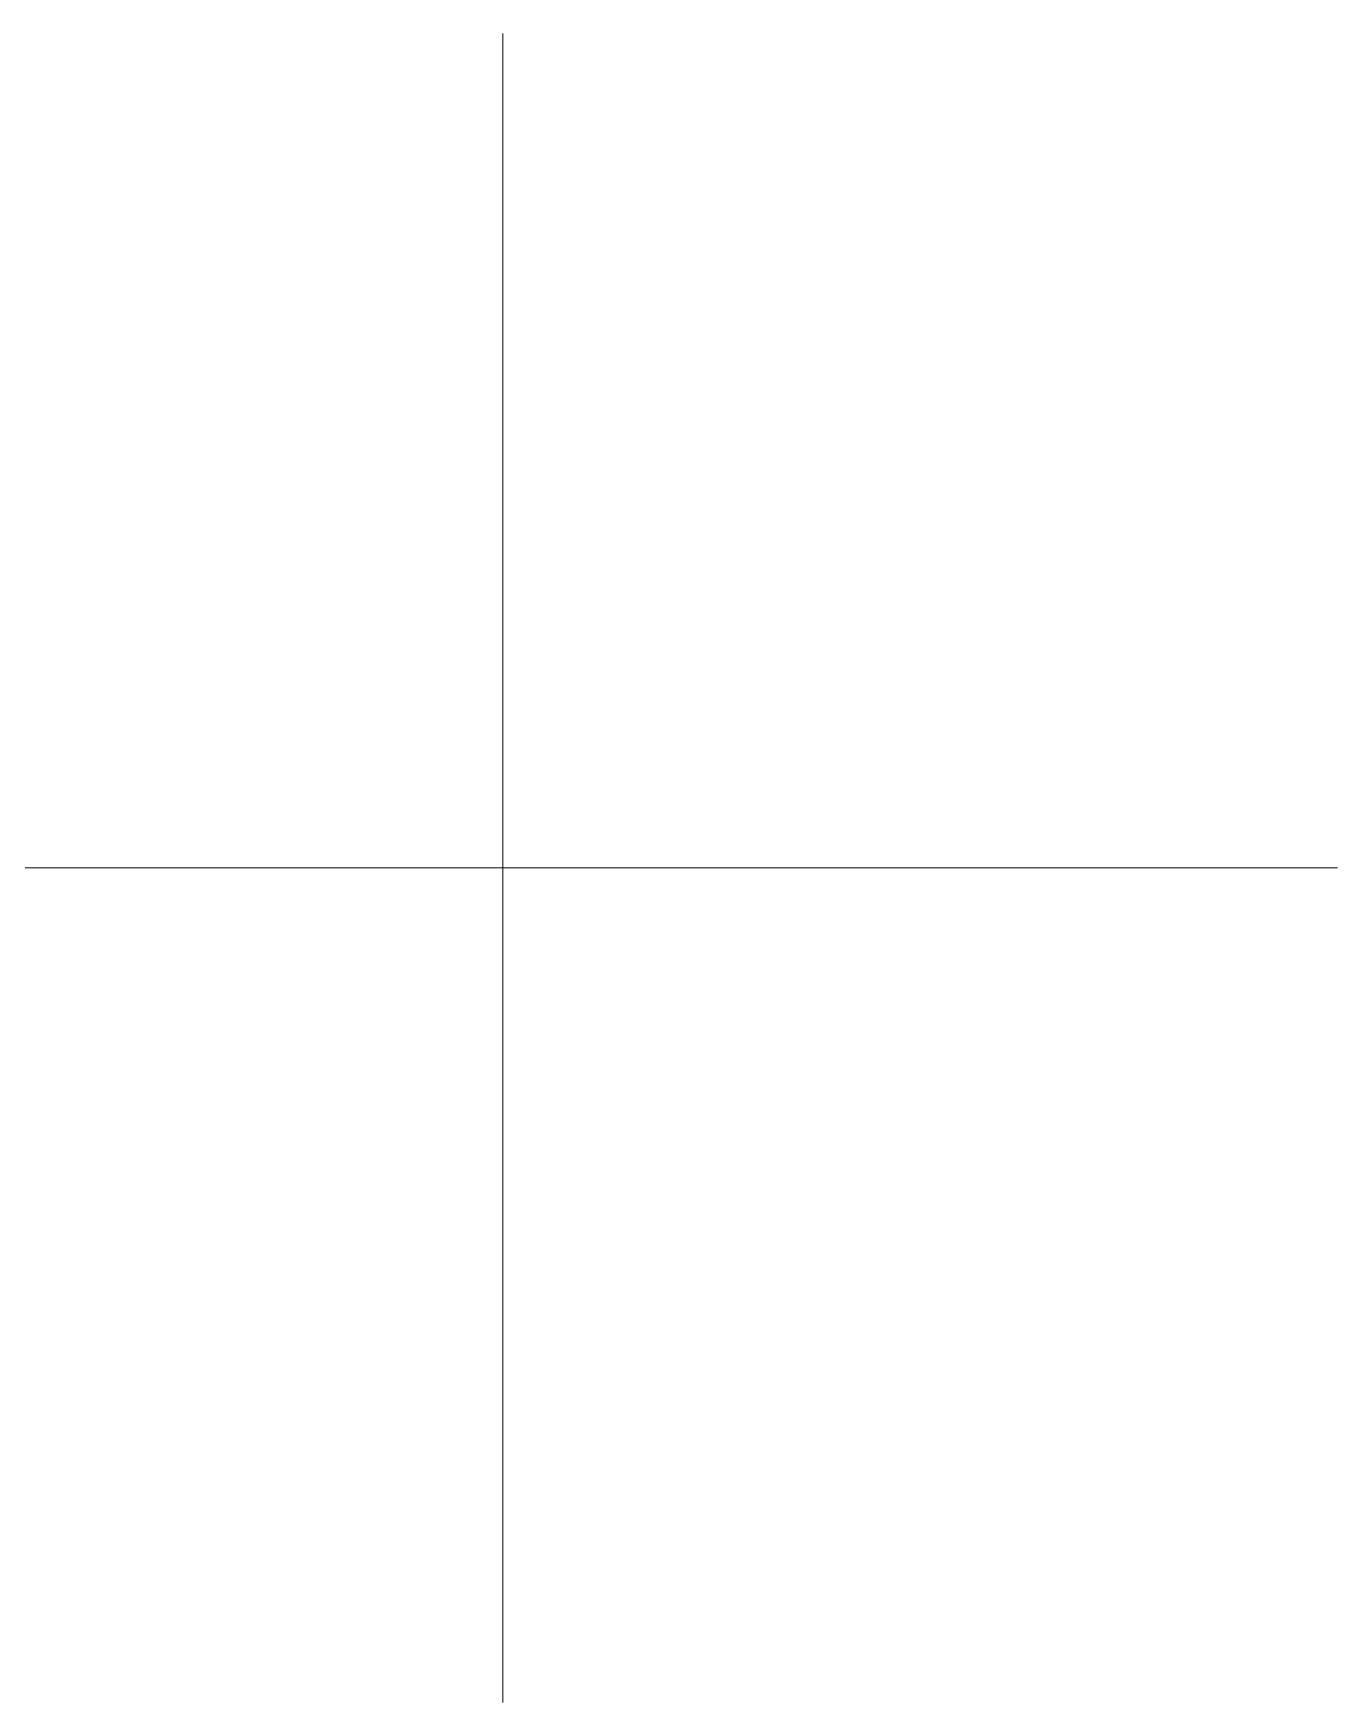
# Model space of a CAD drawing. Header units: millimetres. Extents: x -435 to 27166, y -19117 to 26500.
# Drawn here: x 26159.4 to 26237.5, y 19689 to 19789 of the extents above; entities that cross this region are included whole.
import ezdxf

# ---------------------------------------------------------------- set-up
doc = ezdxf.new("R2010")
doc.units = ezdxf.units.MM
doc.layers.add('Daglichtkoepel_Bitumen-P1-v1DWG_dwg', color=8, linetype='Continuous', lineweight=13)
doc.layers.add('R-H cont 0_18', color=7, linetype='Continuous', lineweight=18)

# ---------------------------------------------------------------- blocks, each defined once
blk = doc.blocks.new('Daglichtkoepel_Bitumen-P1-v1DWG_dwg_frame-3211647-Details Appartement')
at = {"layer": 'R-H cont 0_18'}
for p, q in [((10668, 7797.8), (10668, 7289.8)), ((10414, 7543.8), (10922, 7543.8))]:
    blk.add_line(p, q, dxfattribs=at)
blk = doc.blocks.new('Daglichtkoepel_Bitumen-P1-v1DWG_dwg_VELUX frame-3211648-Details Appartement')
at = {"xscale": 5, "yscale": 5, "zscale": 5}
blk.add_blockref('Daglichtkoepel_Bitumen-P1-v1DWG_dwg_frame-3211647-Details Appartement', (1270, 1270), dxfattribs=at)
blk = doc.blocks.new('Daglichtkoepel_Bitumen-P1-v1DWG_dwg-3211646-Details Appartement')
blk.add_blockref('Daglichtkoepel_Bitumen-P1-v1DWG_dwg_VELUX frame-3211648-Details Appartement', (0, 0))

msp = doc.modelspace()

# ---------------------------------------------------------------- block references
at = {"layer": 'Daglichtkoepel_Bitumen-P1-v1DWG_dwg', "color": 250, "xscale": 0.0393700796202811, "yscale": 0.0393700796202811, "zscale": 0.0393700796202811}
msp.add_blockref('Daglichtkoepel_Bitumen-P1-v1DWG_dwg-3211646-Details Appartement', (24037.5, 18203.96), dxfattribs=at)

doc.saveas('drawing.dxf')
